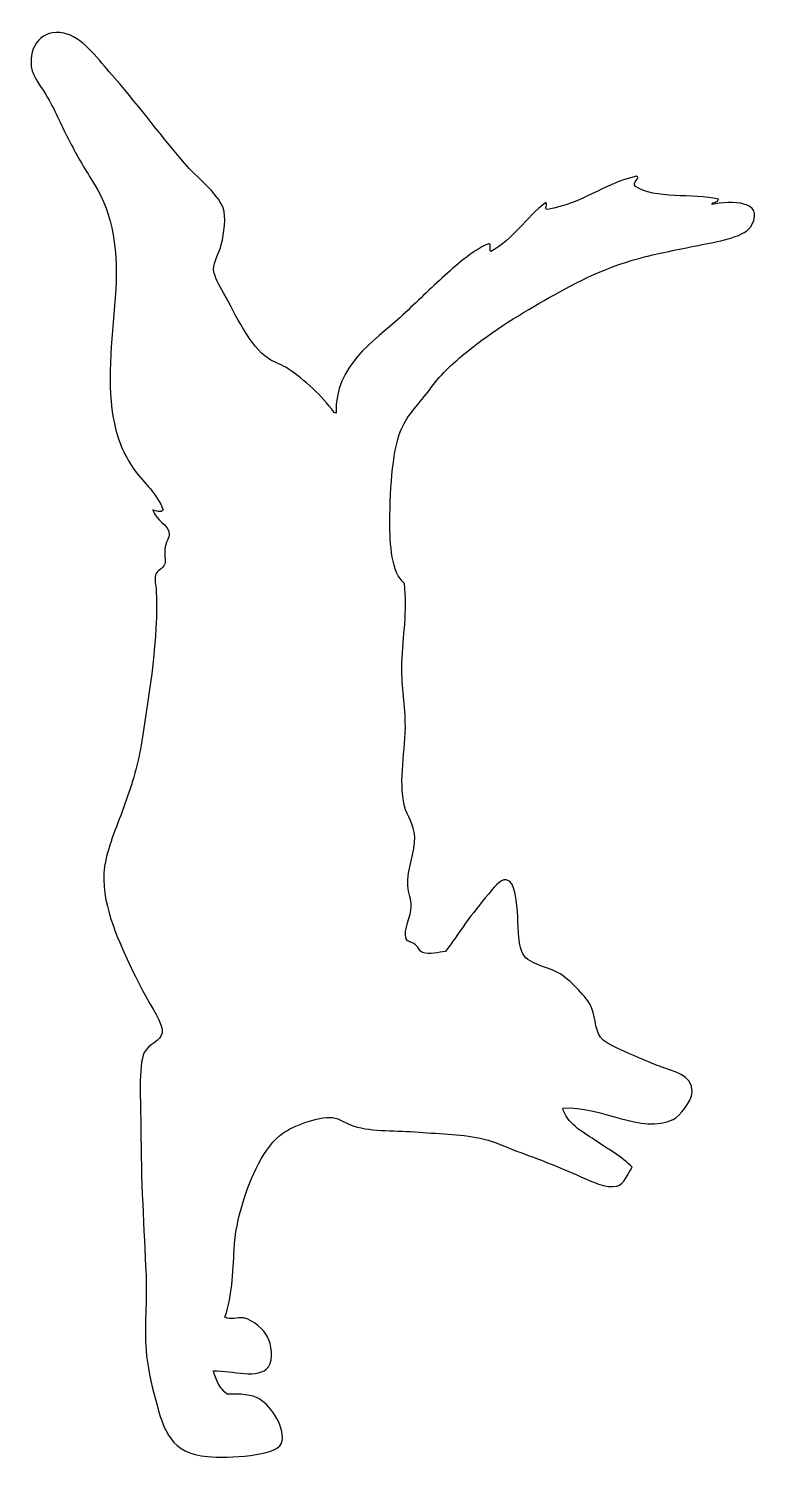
# Model space of a CAD drawing. Header units: centimetres. Extents: x -3.4 to 7.5, y -10.6 to 10.6.
import ezdxf

# ---------------------------------------------------------------- set-up
doc = ezdxf.new("R2010")
doc.units = ezdxf.units.CM
doc.header["$MEASUREMENT"] = 0
doc.layers.add('Layer 1', color=7, linetype='Continuous')

msp = doc.modelspace()

# ---------------------------------------------------------------- linework, layer by layer
at = {"layer": 'Layer 1'}
msp.add_open_spline([(3.41855, 7.45503), (3.47528, 7.46096), (3.42093, 7.35581), (3.45662, 7.34073), (3.45662, 7.34073), (3.78862, 7.52099), (3.97729, 7.84455), (4.26942, 8.06463), (4.26942, 8.06463), (4.31244, 8.04251), (4.23272, 7.97134), (4.29482, 7.96303), (4.29482, 7.96303), (4.8119, 8.05132), (5.12686, 8.34173), (5.61565, 8.45833), (5.61565, 8.45833), (5.68666, 8.43272), (5.54096, 8.36472), (5.60295, 8.30593), (5.60295, 8.30593), (5.88201, 8.11083), (6.45192, 8.20663), (6.83485, 8.11543), (6.83485, 8.11543), (6.82768, 8.06336), (6.75434, 8.07741), (6.73325, 8.03923), (6.73325, 8.03923), (7.02839, 8.09215), (7.51528, 8.10151), (7.33018, 7.73443), (7.33018, 7.73443), (7.24123, 7.55803), (6.86803, 7.49765), (6.59358, 7.44233), (6.59358, 7.44233), (6.26531, 7.37616), (6.01798, 7.32835), (5.75535, 7.26453), (5.75535, 7.26453), (5.2034, 7.13039), (4.73363, 6.89014), (4.32028, 6.65493), (4.32028, 6.65493), (3.91973, 6.42702), (3.50465, 6.18114), (3.08835, 5.84213), (3.08835, 5.84213), (2.92502, 5.70912), (2.72156, 5.52984), (2.58035, 5.33413), (2.58035, 5.33413), (2.43713, 5.13564), (2.24396, 4.94228), (2.14858, 4.74993), (2.14858, 4.74993), (1.99793, 4.44619), (1.95919, 3.84961), (1.95808, 3.34023), (1.95808, 3.34023), (1.95731, 2.99095), (1.97951, 2.57595), (2.17398, 2.41313), (2.17398, 2.41313), (2.21729, 2.0012), (2.15321, 1.6434), (2.13588, 1.23203), (2.13588, 1.23203), (2.12363, 0.9412), (2.18001, 0.64812), (2.18668, 0.35573), (2.18668, 0.35573), (2.19634, -0.06715), (2.07971, -0.49348), (2.17401, -0.8889), (2.17401, -0.8889), (2.21063, -1.04246), (2.31958, -1.15568), (2.32641, -1.34607), (2.32641, -1.34607), (2.33459, -1.57451), (2.20854, -1.82147), (2.22481, -2.06997), (2.22481, -2.06997), (2.23198, -2.1794), (2.27519, -2.28471), (2.27561, -2.37477), (2.27561, -2.37477), (2.2763, -2.52595), (2.14948, -2.7196), (2.19941, -2.85737), (2.19941, -2.85737), (2.21989, -2.91399), (2.26455, -2.8878), (2.33908, -2.94627), (2.33908, -2.94627), (2.38218, -2.98006), (2.39316, -3.04126), (2.44071, -3.06057), (2.44071, -3.06057), (2.55054, -3.10523), (2.68352, -3.05332), (2.78361, -3.04787), (2.78361, -3.04787), (2.97567, -2.78109), (3.1749, -2.47896), (3.41861, -2.19697), (3.41861, -2.19697), (3.4796, -2.12641), (3.58977, -1.96882), (3.68531, -1.98107), (3.68531, -1.98107), (3.82112, -1.99851), (3.83782, -2.31458), (3.85038, -2.46367), (3.85038, -2.46367), (3.86483, -2.63462), (3.85789, -2.89753), (3.91388, -3.04787), (3.91388, -3.04787), (3.98627, -3.24226), (4.28829, -3.26049), (4.48538, -3.37807), (4.48538, -3.37807), (4.60661, -3.45035), (4.84918, -3.69763), (4.92988, -3.83524), (4.92988, -3.83524), (5.0124, -3.97595), (4.99211, -4.19301), (5.08231, -4.31784), (5.08231, -4.31784), (5.16224, -4.42852), (5.50414, -4.55724), (5.65381, -4.62264), (5.65381, -4.62264), (5.76009, -4.6691), (5.86751, -4.71617), (5.95864, -4.74967), (5.95864, -4.74967), (6.16605, -4.8259), (6.44878, -4.87225), (6.44121, -5.13064), (6.44121, -5.13064), (6.43684, -5.28024), (6.2555, -5.49045), (6.16181, -5.53704), (6.16181, -5.53704), (5.68873, -5.77239), (5.08228, -5.32196), (4.52351, -5.37194), (4.52351, -5.37194), (4.57849, -5.5958), (4.80873, -5.71508), (4.99341, -5.84184), (4.99341, -5.84184), (5.18825, -5.97564), (5.40351, -6.08658), (5.55221, -6.24824), (5.55221, -6.24824), (5.48379, -6.35286), (5.43823, -6.49764), (5.32361, -6.52764), (5.32361, -6.52764), (5.17137, -6.56751), (4.93787, -6.45342), (4.79021, -6.38797), (4.79021, -6.38797), (4.46792, -6.24509), (4.18217, -6.13162), (3.83771, -6.00697), (3.83771, -6.00697), (3.67557, -5.94831), (3.51521, -5.86817), (3.35511, -5.82917), (3.35511, -5.82917), (3.05457, -5.75596), (2.70881, -5.75326), (2.38991, -5.72757), (2.38991, -5.72757), (2.06225, -5.70119), (1.70398, -5.72204), (1.42474, -5.63867), (1.42474, -5.63867), (1.32102, -5.60771), (1.21268, -5.52191), (1.10724, -5.51167), (1.10724, -5.51167), (0.88528, -5.49011), (0.51955, -5.63761), (0.37064, -5.74027), (0.37064, -5.74027), (0.08849, -5.93482), (-0.11503, -6.41197), (-0.22626, -6.78167), (-0.22626, -6.78167), (-0.29246, -7.0017), (-0.34291, -7.22834), (-0.35326, -7.46747), (-0.35326, -7.46747), (-0.36784, -7.80452), (-0.38726, -8.19558), (-0.49296, -8.47077), (-0.49296, -8.47077), (-0.40337, -8.52305), (-0.30542, -8.46677), (-0.21356, -8.48347), (-0.21356, -8.48347), (-0.07656, -8.50837), (0.09579, -8.66722), (0.14201, -8.76287), (0.14201, -8.76287), (0.19736, -8.87736), (0.23567, -9.09654), (0.15471, -9.20737), (0.15471, -9.20737), (0.01117, -9.4039), (-0.38036, -9.25841), (-0.65809, -9.27087), (-0.65809, -9.27087), (-0.63721, -9.38131), (-0.56043, -9.54569), (-0.45489, -9.61377), (-0.45489, -9.61377), (-0.25854, -9.60729), (-0.09196, -9.61713), (0.02771, -9.68997), (0.02771, -9.68997), (0.19006, -9.78877), (0.42877, -10.12958), (0.34521, -10.35037), (0.34521, -10.35037), (0.27729, -10.52986), (-0.44222, -10.56778), (-0.74699, -10.54087), (-0.74699, -10.54087), (-1.28859, -10.49306), (-1.3949, -10.17506), (-1.52169, -9.68997), (-1.52169, -9.68997), (-1.58493, -9.44806), (-1.64488, -9.19284), (-1.66139, -8.96607), (-1.66139, -8.96607), (-1.68761, -8.60568), (-1.64419, -8.23984), (-1.66139, -7.8485), (-1.66139, -7.8485), (-1.69126, -7.16913), (-1.73759, -6.42861), (-1.73759, -5.66407), (-1.73759, -5.66407), (-1.73759, -5.29815), (-1.77945, -4.73816), (-1.68679, -4.54647), (-1.68679, -4.54647), (-1.63144, -4.43196), (-1.43792, -4.36616), (-1.42009, -4.25437), (-1.42009, -4.25437), (-1.39996, -4.12827), (-1.59559, -3.84294), (-1.67409, -3.6956), (-1.67409, -3.6956), (-1.77667, -3.50304), (-1.86763, -3.32513), (-1.94079, -3.1622), (-1.94079, -3.1622), (-2.11925, -2.76469), (-2.3746, -2.20772), (-2.25829, -1.68897), (-2.25829, -1.68897), (-2.19355, -1.4002), (-2.06096, -1.10369), (-1.95349, -0.79997), (-1.95349, -0.79997), (-1.84819, -0.50234), (-1.76217, -0.19664), (-1.71219, 0.13983), (-1.71219, 0.13983), (-1.60898, 0.83465), (-1.47975, 1.58025), (-1.50899, 2.31153), (-1.50899, 2.31153), (-1.51195, 2.38569), (-1.53936, 2.46983), (-1.52169, 2.54013), (-1.52169, 2.54013), (-1.50465, 2.60786), (-1.40869, 2.62194), (-1.38199, 2.70523), (-1.38199, 2.70523), (-1.36635, 2.75407), (-1.39167, 2.84218), (-1.38199, 2.92113), (-1.38199, 2.92113), (-1.36903, 3.02686), (-1.31481, 3.09819), (-1.31849, 3.14973), (-1.31849, 3.14973), (-1.32944, 3.30398), (-1.51055, 3.32875), (-1.55979, 3.50533), (-1.55979, 3.50533), (-1.51801, 3.48718), (-1.43906, 3.46128), (-1.40739, 3.50533), (-1.40739, 3.50533), (-1.49015, 3.74766), (-1.68875, 3.89652), (-1.82649, 4.08953), (-1.82649, 4.08953), (-1.96439, 4.28278), (-2.07361, 4.5145), (-2.13129, 4.78803), (-2.13129, 4.78803), (-2.24932, 5.34781), (-2.17077, 6.00075), (-2.11859, 6.65493), (-2.11859, 6.65493), (-2.06496, 7.32737), (-2.15325, 7.90707), (-2.42339, 8.33133), (-2.42339, 8.33133), (-2.55854, 8.54358), (-2.67805, 8.74985), (-2.79169, 8.96633), (-2.79169, 8.96633), (-2.90607, 9.18416), (-3.00328, 9.41334), (-3.12189, 9.62673), (-3.12189, 9.62673), (-3.19841, 9.76437), (-3.34046, 9.91312), (-3.36319, 10.08393), (-3.36319, 10.08393), (-3.40372, 10.38839), (-3.20052, 10.64699), (-2.88059, 10.57923), (-2.88059, 10.57923), (-2.61545, 10.52309), (-2.39005, 10.2159), (-2.20749, 10.00773), (-2.20749, 10.00773), (-1.76489, 9.50309), (-1.52624, 9.1613), (-1.08989, 8.64883), (-1.08989, 8.64883), (-0.91937, 8.44857), (-0.6012, 8.21227), (-0.51839, 7.98843), (-0.51839, 7.98843), (-0.4677, 7.85143), (-0.50236, 7.6114), (-0.54379, 7.44233), (-0.54379, 7.44233), (-0.57639, 7.30932), (-0.65986, 7.18981), (-0.65809, 7.07403), (-0.65809, 7.07403), (-0.65653, 6.97267), (-0.56559, 6.82797), (-0.50569, 6.71843), (-0.50569, 6.71843), (-0.33482, 6.40606), (-0.11863, 5.93296), (0.15471, 5.75323), (0.15471, 5.75323), (0.25708, 5.68592), (0.36106, 5.65824), (0.44681, 5.60083), (0.44681, 5.60083), (0.69544, 5.43433), (0.94015, 5.20742), (1.13261, 4.95313), (1.13261, 4.95313), (1.1429, 4.95072), (1.14528, 4.9404), (1.15801, 4.94043), (1.15801, 4.94043), (1.14523, 5.66015), (1.71218, 5.9972), (2.11051, 6.36283), (2.11051, 6.36283), (2.31675, 6.55214), (2.52228, 6.75584), (2.73284, 6.94703), (2.73284, 6.94703), (2.94455, 7.13938), (3.16328, 7.33735), (3.41855, 7.45503)], degree=3, knots=[0, 0, 0, 0, 0.01010101, 0.01010101, 0.01010101, 0.01010101, 0.02020202, 0.02020202, 0.02020202, 0.02020202, 0.03030303, 0.03030303, 0.03030303, 0.03030303, 0.04040404, 0.04040404, 0.04040404, 0.04040404, 0.05050505, 0.05050505, 0.05050505, 0.05050505, 0.06060606, 0.06060606, 0.06060606, 0.06060606, 0.07070707, 0.07070707, 0.07070707, 0.07070707, 0.08080808, 0.08080808, 0.08080808, 0.08080808, 0.09090909, 0.09090909, 0.09090909, 0.09090909, 0.1010101, 0.1010101, 0.1010101, 0.1010101, 0.11111111, 0.11111111, 0.11111111, 0.11111111, 0.12121212, 0.12121212, 0.12121212, 0.12121212, 0.13131313, 0.13131313, 0.13131313, 0.13131313, 0.14141414, 0.14141414, 0.14141414, 0.14141414, 0.15151515, 0.15151515, 0.15151515, 0.15151515, 0.16161616, 0.16161616, 0.16161616, 0.16161616, 0.17171717, 0.17171717, 0.17171717, 0.17171717, 0.18181818, 0.18181818, 0.18181818, 0.18181818, 0.19191919, 0.19191919, 0.19191919, 0.19191919, 0.2020202, 0.2020202, 0.2020202, 0.2020202, 0.21212121, 0.21212121, 0.21212121, 0.21212121, 0.22222222, 0.22222222, 0.22222222, 0.22222222, 0.23232323, 0.23232323, 0.23232323, 0.23232323, 0.24242424, 0.24242424, 0.24242424, 0.24242424, 0.25252525, 0.25252525, 0.25252525, 0.25252525, 0.26262626, 0.26262626, 0.26262626, 0.26262626, 0.27272727, 0.27272727, 0.27272727, 0.27272727, 0.28282828, 0.28282828, 0.28282828, 0.28282828, 0.29292929, 0.29292929, 0.29292929, 0.29292929, 0.3030303, 0.3030303, 0.3030303, 0.3030303, 0.31313131, 0.31313131, 0.31313131, 0.31313131, 0.32323232, 0.32323232, 0.32323232, 0.32323232, 0.33333333, 0.33333333, 0.33333333, 0.33333333, 0.34343434, 0.34343434, 0.34343434, 0.34343434, 0.35353535, 0.35353535, 0.35353535, 0.35353535, 0.36363636, 0.36363636, 0.36363636, 0.36363636, 0.37373737, 0.37373737, 0.37373737, 0.37373737, 0.38383838, 0.38383838, 0.38383838, 0.38383838, 0.39393939, 0.39393939, 0.39393939, 0.39393939, 0.4040404, 0.4040404, 0.4040404, 0.4040404, 0.41414141, 0.41414141, 0.41414141, 0.41414141, 0.42424242, 0.42424242, 0.42424242, 0.42424242, 0.43434343, 0.43434343, 0.43434343, 0.43434343, 0.44444444, 0.44444444, 0.44444444, 0.44444444, 0.45454545, 0.45454545, 0.45454545, 0.45454545, 0.46464646, 0.46464646, 0.46464646, 0.46464646, 0.47474747, 0.47474747, 0.47474747, 0.47474747, 0.48484848, 0.48484848, 0.48484848, 0.48484848, 0.49494949, 0.49494949, 0.49494949, 0.49494949, 0.50505051, 0.50505051, 0.50505051, 0.50505051, 0.51515152, 0.51515152, 0.51515152, 0.51515152, 0.52525253, 0.52525253, 0.52525253, 0.52525253, 0.53535354, 0.53535354, 0.53535354, 0.53535354, 0.54545455, 0.54545455, 0.54545455, 0.54545455, 0.55555556, 0.55555556, 0.55555556, 0.55555556, 0.56565657, 0.56565657, 0.56565657, 0.56565657, 0.57575758, 0.57575758, 0.57575758, 0.57575758, 0.58585859, 0.58585859, 0.58585859, 0.58585859, 0.5959596, 0.5959596, 0.5959596, 0.5959596, 0.60606061, 0.60606061, 0.60606061, 0.60606061, 0.61616162, 0.61616162, 0.61616162, 0.61616162, 0.62626263, 0.62626263, 0.62626263, 0.62626263, 0.63636364, 0.63636364, 0.63636364, 0.63636364, 0.64646465, 0.64646465, 0.64646465, 0.64646465, 0.65656566, 0.65656566, 0.65656566, 0.65656566, 0.66666667, 0.66666667, 0.66666667, 0.66666667, 0.67676768, 0.67676768, 0.67676768, 0.67676768, 0.68686869, 0.68686869, 0.68686869, 0.68686869, 0.6969697, 0.6969697, 0.6969697, 0.6969697, 0.70707071, 0.70707071, 0.70707071, 0.70707071, 0.71717172, 0.71717172, 0.71717172, 0.71717172, 0.72727273, 0.72727273, 0.72727273, 0.72727273, 0.73737374, 0.73737374, 0.73737374, 0.73737374, 0.74747475, 0.74747475, 0.74747475, 0.74747475, 0.75757576, 0.75757576, 0.75757576, 0.75757576, 0.76767677, 0.76767677, 0.76767677, 0.76767677, 0.77777778, 0.77777778, 0.77777778, 0.77777778, 0.78787879, 0.78787879, 0.78787879, 0.78787879, 0.7979798, 0.7979798, 0.7979798, 0.7979798, 0.80808081, 0.80808081, 0.80808081, 0.80808081, 0.81818182, 0.81818182, 0.81818182, 0.81818182, 0.82828283, 0.82828283, 0.82828283, 0.82828283, 0.83838384, 0.83838384, 0.83838384, 0.83838384, 0.84848485, 0.84848485, 0.84848485, 0.84848485, 0.85858586, 0.85858586, 0.85858586, 0.85858586, 0.86868687, 0.86868687, 0.86868687, 0.86868687, 0.87878788, 0.87878788, 0.87878788, 0.87878788, 0.88888889, 0.88888889, 0.88888889, 0.88888889, 0.8989899, 0.8989899, 0.8989899, 0.8989899, 0.90909091, 0.90909091, 0.90909091, 0.90909091, 0.91919192, 0.91919192, 0.91919192, 0.91919192, 0.92929293, 0.92929293, 0.92929293, 0.92929293, 0.93939394, 0.93939394, 0.93939394, 0.93939394, 0.94949495, 0.94949495, 0.94949495, 0.94949495, 0.95959596, 0.95959596, 0.95959596, 0.95959596, 0.96969697, 0.96969697, 0.96969697, 0.96969697, 0.97979798, 0.97979798, 0.97979798, 0.97979798, 1, 1, 1, 1], dxfattribs=at)

doc.saveas('drawing.dxf')
